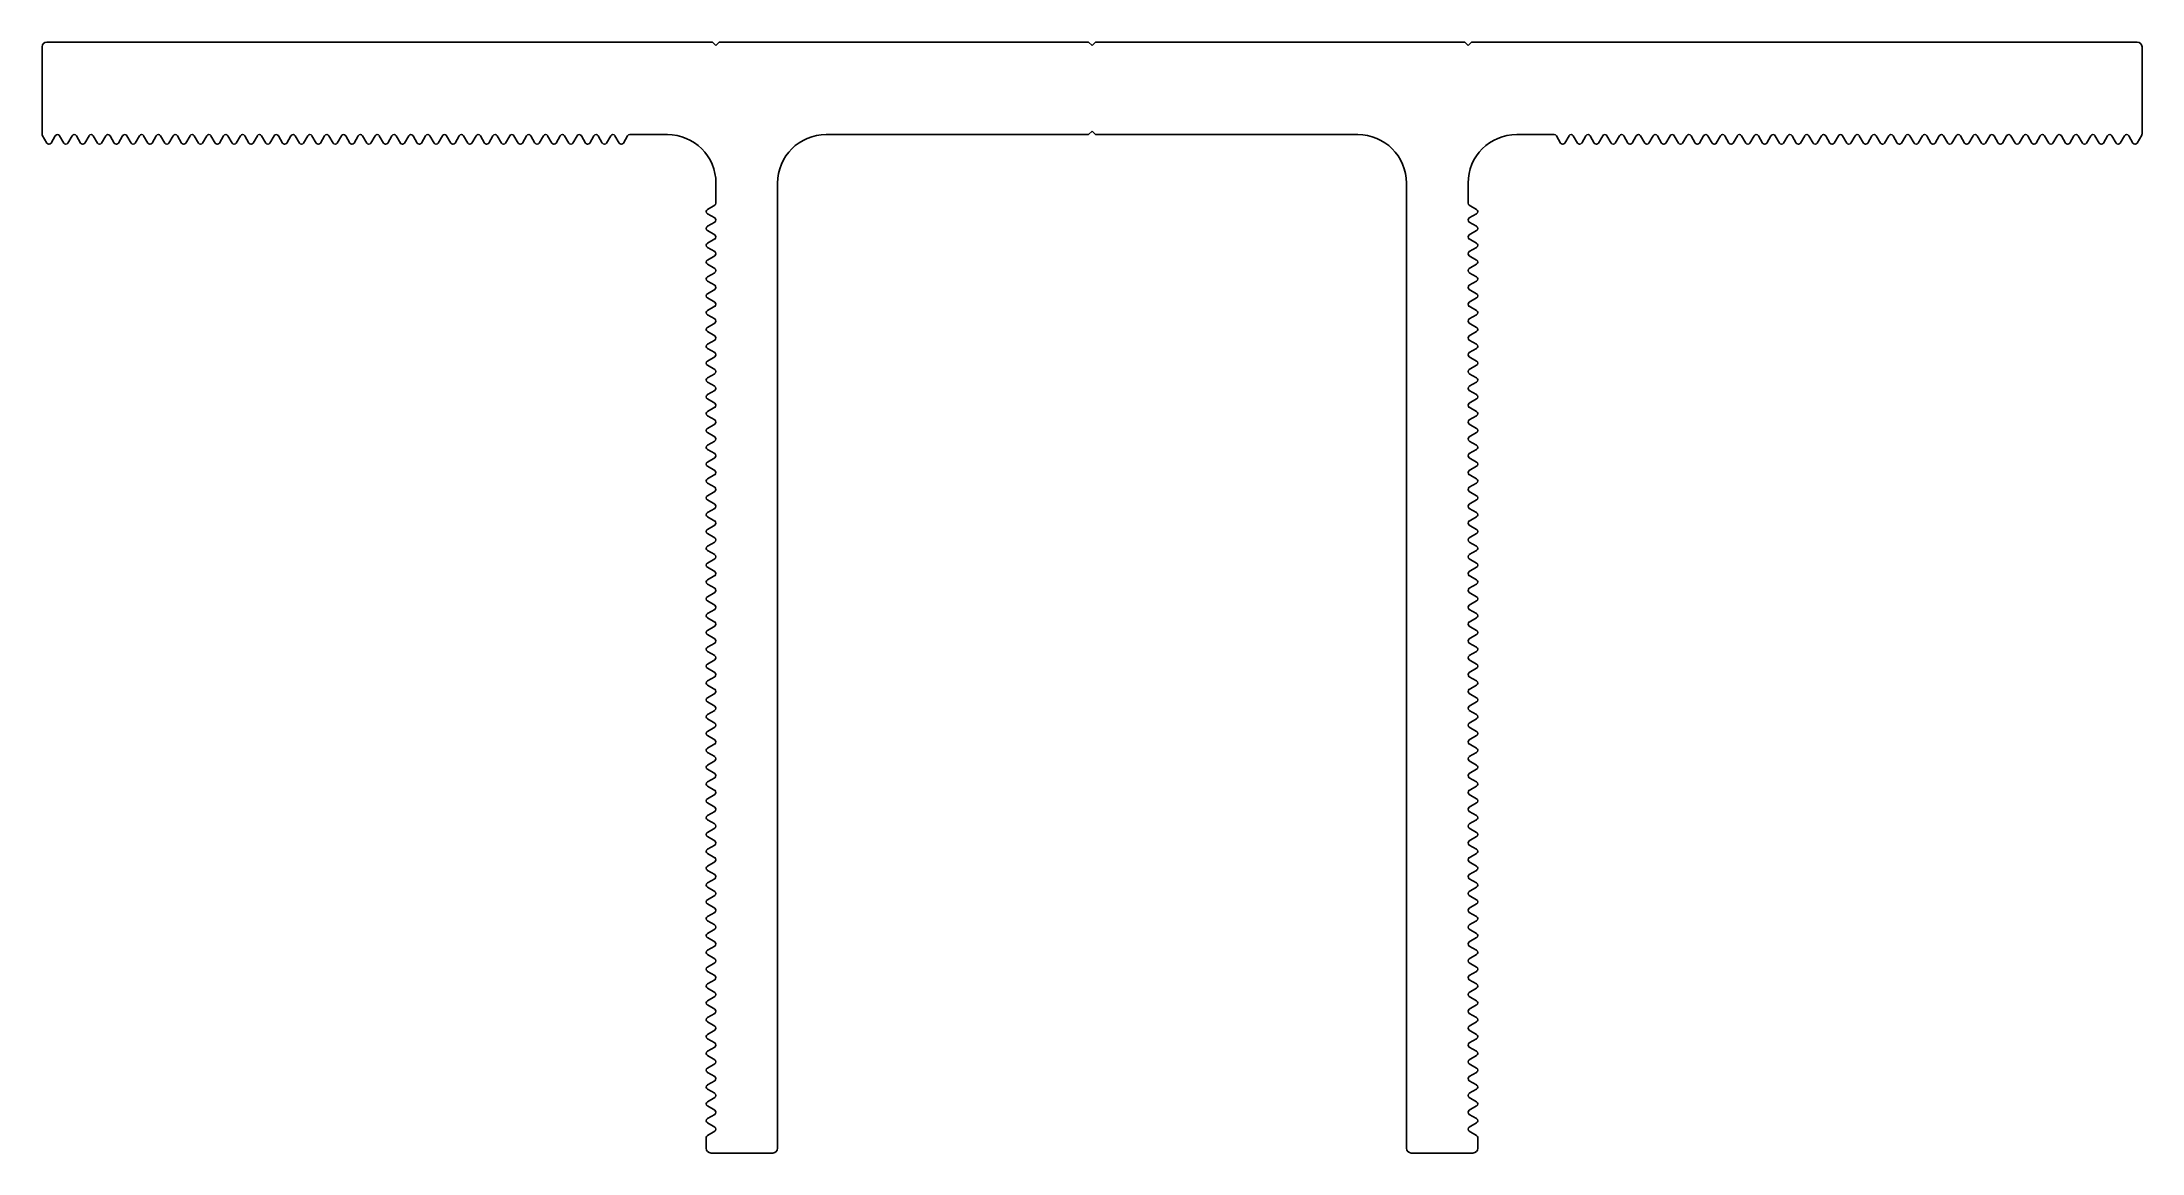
# Model space of a CAD drawing. Extents: x -108 to 108, y 10 to 124.
import ezdxf

# ---------------------------------------------------------------- set-up
doc = ezdxf.new("R2010")
doc.units = 0
doc.layers.add('PROFILE', color=1, linetype='CONTINUOUS')

msp = doc.modelspace()

# ---------------------------------------------------------------- linework, layer by layer
at = {"layer": 'PROFILE', "color": 7}
for p, q in [((-108.41, 114.6), (-108.41, 123.56)), ((-107.91, 124.06), (-39.41, 124.06)), ((-39.41, 124.06), (-39.06, 123.71)), ((-39.06, 123.71), (-38.71, 124.06)), ((-38.71, 124.06), (-0.71, 124.06)), ((-0.71, 124.06), (-0.36, 123.71)), ((-0.36, 123.71), (-0.01, 124.06)), ((-0.01, 124.06), (37.99, 124.06)), ((37.99, 124.06), (38.34, 123.71)), ((38.34, 123.71), (38.69, 124.06)), ((38.69, 124.06), (107.19, 124.06)), ((107.69, 123.56), (107.69, 114.6)), ((-44.06, 114.54), (-47.93, 114.54)), ((-0.71, 114.54), (-27.71, 114.54)), ((-0.36, 114.89), (-0.71, 114.54)), ((-0.01, 114.54), (-0.36, 114.89)), ((26.99, 114.54), (-0.01, 114.54)), ((47.21, 114.54), (43.34, 114.54)), ((-107.91, 113.66), (-108.38, 114.48)), ((-107.04, 114.41), (-107.47, 113.66)), ((-106.17, 113.66), (-106.61, 114.41)), ((-106.61, 114.41), (-106.61, 114.41)), ((-105.31, 114.41), (-105.74, 113.66)), ((-104.44, 113.66), (-104.87, 114.41)), ((-103.57, 114.41), (-104.01, 113.66)), ((-102.71, 113.66), (-103.14, 114.41)), ((-103.14, 114.41), (-103.14, 114.41)), ((-101.84, 114.41), (-102.28, 113.66)), ((-100.98, 113.66), (-101.41, 114.41)), ((-101.41, 114.41), (-101.41, 114.41)), ((-100.11, 114.41), (-100.54, 113.66)), ((-99.24, 113.66), (-99.68, 114.41)), ((-98.38, 114.41), (-98.81, 113.66)), ((-97.51, 113.66), (-97.95, 114.41)), ((-97.95, 114.41), (-97.95, 114.41)), ((-96.65, 114.41), (-97.08, 113.66)), ((-95.78, 113.66), (-96.21, 114.41)), ((-96.21, 114.41), (-96.21, 114.41)), ((-94.91, 114.41), (-95.35, 113.66)), ((-94.05, 113.66), (-94.48, 114.41)), ((-93.18, 114.41), (-93.62, 113.66)), ((-92.32, 113.66), (-92.75, 114.41)), ((-92.75, 114.41), (-92.75, 114.41)), ((-91.45, 114.41), (-91.88, 113.66)), ((-90.58, 113.66), (-91.02, 114.41)), ((-91.02, 114.41), (-91.02, 114.41)), ((-89.72, 114.41), (-90.15, 113.66)), ((-88.85, 113.66), (-89.29, 114.41)), ((-87.99, 114.41), (-88.42, 113.66)), ((-87.12, 113.66), (-87.55, 114.41)), ((-87.55, 114.41), (-87.55, 114.41)), ((-86.25, 114.41), (-86.69, 113.66)), ((-85.39, 113.66), (-85.82, 114.41)), ((-85.82, 114.41), (-85.82, 114.41)), ((-84.52, 114.41), (-84.96, 113.66)), ((-83.66, 113.66), (-84.09, 114.41)), ((-82.79, 114.41), (-83.22, 113.66)), ((-81.92, 113.66), (-82.36, 114.41)), ((-82.36, 114.41), (-82.36, 114.41)), ((-81.06, 114.41), (-81.49, 113.66)), ((-80.19, 113.66), (-80.63, 114.41)), ((-80.63, 114.41), (-80.63, 114.41)), ((-79.33, 114.41), (-79.76, 113.66)), ((-78.46, 113.66), (-78.89, 114.41)), ((-77.59, 114.41), (-78.03, 113.66)), ((-76.73, 113.66), (-77.16, 114.41)), ((-77.16, 114.41), (-77.16, 114.41)), ((-75.86, 114.41), (-76.3, 113.66)), ((-75, 113.66), (-75.43, 114.41)), ((-75.43, 114.41), (-75.43, 114.41)), ((-74.13, 114.41), (-74.56, 113.66)), ((-73.26, 113.66), (-73.7, 114.41)), ((-72.4, 114.41), (-72.83, 113.66)), ((-71.53, 113.66), (-71.97, 114.41)), ((-71.97, 114.41), (-71.97, 114.41)), ((-70.67, 114.41), (-71.1, 113.66)), ((-69.8, 113.66), (-70.23, 114.41)), ((-70.23, 114.41), (-70.23, 114.41)), ((-68.93, 114.41), (-69.37, 113.66)), ((-68.07, 113.66), (-68.5, 114.41)), ((-67.2, 114.41), (-67.63, 113.66)), ((-66.34, 113.66), (-66.77, 114.41)), ((-66.77, 114.41), (-66.77, 114.41)), ((-65.47, 114.41), (-65.9, 113.66)), ((-64.6, 113.66), (-65.04, 114.41)), ((-65.04, 114.41), (-65.04, 114.41)), ((-63.74, 114.41), (-64.17, 113.66)), ((-62.87, 113.66), (-63.3, 114.41)), ((-62.01, 114.41), (-62.44, 113.66)), ((-61.14, 113.66), (-61.57, 114.41)), ((-61.57, 114.41), (-61.57, 114.41)), ((-60.27, 114.41), (-60.71, 113.66)), ((-59.41, 113.66), (-59.84, 114.41)), ((-59.84, 114.41), (-59.84, 114.41)), ((-58.54, 114.41), (-58.97, 113.66)), ((-57.68, 113.66), (-58.11, 114.41)), ((-56.81, 114.41), (-57.24, 113.66)), ((-55.94, 113.66), (-56.38, 114.41)), ((-56.38, 114.41), (-56.38, 114.41)), ((-55.08, 114.41), (-55.51, 113.66)), ((-54.21, 113.66), (-54.64, 114.41)), ((-54.64, 114.41), (-54.64, 114.41)), ((-53.35, 114.41), (-53.78, 113.66)), ((-52.48, 113.66), (-52.91, 114.41)), ((-51.61, 114.41), (-52.05, 113.66)), ((-50.75, 113.66), (-51.18, 114.41)), ((-51.18, 114.41), (-51.18, 114.41)), ((-49.88, 114.41), (-50.31, 113.66)), ((-49.02, 113.66), (-49.45, 114.41)), ((-49.45, 114.41), (-49.45, 114.41)), ((-48.15, 114.41), (-48.58, 113.66)), ((47.86, 113.66), (47.43, 114.41)), ((48.73, 114.41), (48.29, 113.66)), ((49.59, 113.66), (49.16, 114.41)), ((49.16, 114.41), (49.16, 114.41)), ((50.46, 114.41), (50.03, 113.66)), ((51.32, 113.66), (50.89, 114.41)), ((50.89, 114.41), (50.89, 114.41)), ((52.19, 114.41), (51.76, 113.66)), ((53.06, 113.66), (52.62, 114.41)), ((53.92, 114.41), (53.49, 113.66)), ((53.92, 114.41), (53.92, 114.41)), ((54.79, 113.66), (54.36, 114.41)), ((55.65, 114.41), (55.22, 113.66)), ((55.65, 114.41), (55.65, 114.41)), ((56.52, 113.66), (56.09, 114.41)), ((57.39, 114.41), (56.95, 113.66)), ((58.25, 113.66), (57.82, 114.41)), ((59.12, 114.41), (58.69, 113.66)), ((59.12, 114.41), (59.12, 114.41)), ((59.98, 113.66), (59.55, 114.41)), ((60.85, 114.41), (60.42, 113.66)), ((60.85, 114.41), (60.85, 114.41)), ((61.72, 113.66), (61.28, 114.41)), ((62.58, 114.41), (62.15, 113.66)), ((63.45, 113.66), (63.02, 114.41)), ((64.32, 114.41), (63.88, 113.66)), ((64.32, 114.41), (64.32, 114.41)), ((65.18, 113.66), (64.75, 114.41)), ((66.05, 114.41), (65.61, 113.66)), ((66.05, 114.41), (66.05, 114.41)), ((66.91, 113.66), (66.48, 114.41)), ((67.78, 114.41), (67.35, 113.66)), ((68.65, 113.66), (68.21, 114.41)), ((69.51, 114.41), (69.08, 113.66)), ((69.51, 114.41), (69.51, 114.41)), ((70.38, 113.66), (69.94, 114.41)), ((71.24, 114.41), (70.81, 113.66)), ((71.24, 114.41), (71.24, 114.41)), ((72.11, 113.66), (71.68, 114.41)), ((72.98, 114.41), (72.54, 113.66)), ((73.84, 113.66), (73.41, 114.41)), ((74.71, 114.41), (74.27, 113.66)), ((74.71, 114.41), (74.71, 114.41)), ((75.57, 113.66), (75.14, 114.41)), ((76.44, 114.41), (76.01, 113.66)), ((76.44, 114.41), (76.44, 114.41)), ((77.31, 113.66), (76.87, 114.41)), ((78.17, 114.41), (77.74, 113.66)), ((79.04, 113.66), (78.6, 114.41)), ((79.9, 114.41), (79.47, 113.66)), ((79.9, 114.41), (79.9, 114.41)), ((80.77, 113.66), (80.34, 114.41)), ((81.64, 114.41), (81.2, 113.66)), ((81.64, 114.41), (81.64, 114.41)), ((82.5, 113.66), (82.07, 114.41)), ((83.37, 114.41), (82.93, 113.66)), ((84.23, 113.66), (83.8, 114.41)), ((85.1, 114.41), (84.67, 113.66)), ((85.1, 114.41), (85.1, 114.41)), ((85.97, 113.66), (85.53, 114.41)), ((86.83, 114.41), (86.4, 113.66)), ((86.83, 114.41), (86.83, 114.41)), ((87.7, 113.66), (87.26, 114.41)), ((88.56, 114.41), (88.13, 113.66)), ((89.43, 113.66), (89, 114.41)), ((90.3, 114.41), (89.86, 113.66)), ((90.3, 114.41), (90.3, 114.41)), ((91.16, 113.66), (90.73, 114.41)), ((92.03, 114.41), (91.59, 113.66)), ((92.03, 114.41), (92.03, 114.41)), ((92.89, 113.66), (92.46, 114.41)), ((93.76, 114.41), (93.33, 113.66)), ((94.63, 113.66), (94.19, 114.41)), ((95.49, 114.41), (95.06, 113.66)), ((95.49, 114.41), (95.49, 114.41)), ((96.36, 113.66), (95.93, 114.41)), ((97.22, 114.41), (96.79, 113.66)), ((97.22, 114.41), (97.22, 114.41)), ((98.09, 113.66), (97.66, 114.41)), ((98.96, 114.41), (98.52, 113.66)), ((99.82, 113.66), (99.39, 114.41)), ((100.69, 114.41), (100.26, 113.66)), ((100.69, 114.41), (100.69, 114.41)), ((101.55, 113.66), (101.12, 114.41)), ((102.42, 114.41), (101.99, 113.66)), ((102.42, 114.41), (102.42, 114.41)), ((103.29, 113.66), (102.85, 114.41)), ((104.15, 114.41), (103.72, 113.66)), ((105.02, 113.66), (104.59, 114.41)), ((105.88, 114.41), (105.45, 113.66)), ((105.88, 114.41), (105.88, 114.41)), ((106.75, 113.66), (106.32, 114.41)), ((107.66, 114.48), (107.18, 113.66)), ((-39.06, 107.48), (-39.06, 109.54)), ((-32.71, 109.54), (-32.71, 10.26)), ((31.99, 10.26), (31.99, 109.54)), ((38.34, 109.54), (38.34, 107.48)), ((-39.94, 106.83), (-39.19, 107.26)), ((-39.19, 105.96), (-39.94, 106.39)), ((38.46, 107.26), (39.21, 106.83)), ((39.21, 106.39), (38.46, 105.96)), ((-39.94, 105.1), (-39.19, 105.53)), ((-39.19, 104.23), (-39.94, 104.66)), ((-39.94, 103.36), (-39.19, 103.8)), ((-39.19, 105.53), (-39.19, 105.53)), ((38.46, 105.53), (38.46, 105.53)), ((38.46, 105.53), (39.21, 105.1)), ((39.21, 104.66), (38.46, 104.23)), ((38.46, 103.8), (39.21, 103.36)), ((-39.19, 102.5), (-39.94, 102.93)), ((-39.94, 101.63), (-39.19, 102.06)), ((-39.19, 102.06), (-39.19, 102.06)), ((39.21, 102.93), (38.46, 102.5)), ((38.46, 102.06), (38.46, 102.06)), ((38.46, 102.06), (39.21, 101.63)), ((-39.19, 100.77), (-39.94, 101.2)), ((-39.94, 99.9), (-39.19, 100.33)), ((-39.19, 99.03), (-39.94, 99.47)), ((-39.19, 100.33), (-39.19, 100.33)), ((39.21, 101.2), (38.46, 100.77)), ((38.46, 100.33), (38.46, 100.33)), ((38.46, 100.33), (39.21, 99.9)), ((39.21, 99.47), (38.46, 99.03)), ((-39.94, 98.17), (-39.19, 98.6)), ((-39.19, 97.3), (-39.94, 97.73)), ((-39.19, 98.6), (-39.19, 98.6)), ((38.46, 98.6), (38.46, 98.6)), ((38.46, 98.6), (39.21, 98.17)), ((39.21, 97.73), (38.46, 97.3)), ((-39.94, 96.44), (-39.19, 96.87)), ((-39.19, 95.57), (-39.94, 96)), ((-39.94, 94.7), (-39.19, 95.14)), ((-39.19, 95.14), (-39.19, 95.14)), ((38.46, 96.87), (39.21, 96.44)), ((39.21, 96), (38.46, 95.57)), ((38.46, 95.14), (38.46, 95.14)), ((38.46, 95.14), (39.21, 94.7)), ((-39.19, 93.84), (-39.94, 94.27)), ((-39.94, 92.97), (-39.19, 93.4)), ((-39.19, 93.4), (-39.19, 93.4)), ((39.21, 94.27), (38.46, 93.84)), ((38.46, 93.4), (38.46, 93.4)), ((38.46, 93.4), (39.21, 92.97)), ((-39.19, 92.11), (-39.94, 92.54)), ((-39.94, 91.24), (-39.19, 91.67)), ((-39.19, 90.37), (-39.94, 90.81)), ((39.21, 92.54), (38.46, 92.11)), ((38.46, 91.67), (39.21, 91.24)), ((39.21, 90.81), (38.46, 90.37)), ((-39.94, 89.51), (-39.19, 89.94)), ((-39.19, 88.64), (-39.94, 89.07)), ((-39.19, 89.94), (-39.19, 89.94)), ((38.46, 89.94), (38.46, 89.94)), ((38.46, 89.94), (39.21, 89.51)), ((39.21, 89.07), (38.46, 88.64)), ((-39.94, 87.78), (-39.19, 88.21)), ((-39.19, 86.91), (-39.94, 87.34)), ((-39.94, 86.04), (-39.19, 86.48)), ((-39.19, 88.21), (-39.19, 88.21)), ((38.46, 88.21), (38.46, 88.21)), ((38.46, 88.21), (39.21, 87.78)), ((39.21, 87.34), (38.46, 86.91)), ((38.46, 86.48), (39.21, 86.04)), ((-39.19, 85.18), (-39.94, 85.61)), ((-39.94, 84.31), (-39.19, 84.74)), ((-39.19, 84.74), (-39.19, 84.74)), ((39.21, 85.61), (38.46, 85.18)), ((38.46, 84.74), (38.46, 84.74)), ((38.46, 84.74), (39.21, 84.31)), ((-39.19, 83.44), (-39.94, 83.88)), ((-39.94, 82.58), (-39.19, 83.01)), ((-39.19, 81.71), (-39.94, 82.15)), ((-39.19, 83.01), (-39.19, 83.01)), ((39.21, 83.88), (38.46, 83.44)), ((38.46, 83.01), (38.46, 83.01)), ((38.46, 83.01), (39.21, 82.58)), ((39.21, 82.15), (38.46, 81.71)), ((-39.94, 80.85), (-39.19, 81.28)), ((-39.19, 79.98), (-39.94, 80.41)), ((38.46, 81.28), (39.21, 80.85)), ((39.21, 80.41), (38.46, 79.98)), ((-39.94, 79.11), (-39.19, 79.55)), ((-39.19, 78.25), (-39.94, 78.68)), ((-39.94, 77.38), (-39.19, 77.82)), ((-39.19, 79.55), (-39.19, 79.55)), ((-39.19, 77.82), (-39.19, 77.82)), ((38.46, 79.55), (38.46, 79.55)), ((38.46, 79.55), (39.21, 79.11)), ((39.21, 78.68), (38.46, 78.25)), ((38.46, 77.82), (38.46, 77.82)), ((38.46, 77.82), (39.21, 77.38)), ((-39.19, 76.52), (-39.94, 76.95)), ((-39.94, 75.65), (-39.19, 76.08)), ((39.21, 76.95), (38.46, 76.52)), ((38.46, 76.08), (39.21, 75.65)), ((-39.19, 74.78), (-39.94, 75.22)), ((-39.94, 73.92), (-39.19, 74.35)), ((-39.19, 73.05), (-39.94, 73.49)), ((-39.19, 74.35), (-39.19, 74.35)), ((39.21, 75.22), (38.46, 74.78)), ((38.46, 74.35), (38.46, 74.35)), ((38.46, 74.35), (39.21, 73.92)), ((39.21, 73.49), (38.46, 73.05)), ((-39.94, 72.19), (-39.19, 72.62)), ((-39.19, 71.32), (-39.94, 71.75)), ((-39.19, 72.62), (-39.19, 72.62)), ((38.46, 72.62), (38.46, 72.62)), ((38.46, 72.62), (39.21, 72.19)), ((39.21, 71.75), (38.46, 71.32)), ((-39.94, 70.45), (-39.19, 70.89)), ((-39.19, 69.59), (-39.94, 70.02)), ((-39.94, 68.72), (-39.19, 69.16)), ((-39.19, 69.16), (-39.19, 69.16)), ((38.46, 70.89), (39.21, 70.45)), ((39.21, 70.02), (38.46, 69.59)), ((38.46, 69.16), (38.46, 69.16)), ((38.46, 69.16), (39.21, 68.72)), ((-39.19, 67.86), (-39.94, 68.29)), ((-39.94, 66.99), (-39.19, 67.42)), ((-39.19, 67.42), (-39.19, 67.42)), ((39.21, 68.29), (38.46, 67.86)), ((38.46, 67.42), (38.46, 67.42)), ((38.46, 67.42), (39.21, 66.99)), ((-39.19, 66.12), (-39.94, 66.56)), ((-39.94, 65.26), (-39.19, 65.69)), ((39.21, 66.56), (38.46, 66.12)), ((38.46, 65.69), (39.21, 65.26)), ((-39.19, 64.39), (-39.94, 64.83)), ((-39.94, 63.53), (-39.19, 63.96)), ((-39.19, 62.66), (-39.94, 63.09)), ((-39.19, 63.96), (-39.19, 63.96)), ((39.21, 64.83), (38.46, 64.39)), ((38.46, 63.96), (38.46, 63.96)), ((38.46, 63.96), (39.21, 63.53)), ((39.21, 63.09), (38.46, 62.66)), ((-39.94, 61.79), (-39.19, 62.23)), ((-39.19, 60.93), (-39.94, 61.36)), ((-39.19, 62.23), (-39.19, 62.23)), ((38.46, 62.23), (38.46, 62.23)), ((38.46, 62.23), (39.21, 61.79)), ((39.21, 61.36), (38.46, 60.93)), ((-39.94, 60.06), (-39.19, 60.5)), ((-39.19, 59.2), (-39.94, 59.63)), ((-39.94, 58.33), (-39.19, 58.76)), ((-39.19, 58.76), (-39.19, 58.76)), ((38.46, 60.5), (39.21, 60.06)), ((39.21, 59.63), (38.46, 59.2)), ((38.46, 58.76), (38.46, 58.76)), ((38.46, 58.76), (39.21, 58.33)), ((-39.19, 57.46), (-39.94, 57.9)), ((-39.94, 56.6), (-39.19, 57.03)), ((-39.19, 57.03), (-39.19, 57.03)), ((39.21, 57.9), (38.46, 57.46)), ((38.46, 57.03), (38.46, 57.03)), ((38.46, 57.03), (39.21, 56.6)), ((-39.19, 55.73), (-39.94, 56.17)), ((-39.94, 54.87), (-39.19, 55.3)), ((-39.19, 54), (-39.94, 54.43)), ((39.21, 56.17), (38.46, 55.73)), ((38.46, 55.3), (39.21, 54.87)), ((39.21, 54.43), (38.46, 54)), ((-39.94, 53.13), (-39.19, 53.57)), ((-39.19, 52.27), (-39.94, 52.7)), ((-39.19, 53.57), (-39.19, 53.57)), ((38.46, 53.57), (38.46, 53.57)), ((38.46, 53.57), (39.21, 53.13)), ((39.21, 52.7), (38.46, 52.27)), ((-39.94, 51.4), (-39.19, 51.84)), ((-39.19, 50.54), (-39.94, 50.97)), ((-39.94, 49.67), (-39.19, 50.1)), ((-39.19, 51.84), (-39.19, 51.84)), ((38.46, 51.84), (38.46, 51.84)), ((38.46, 51.84), (39.21, 51.4)), ((39.21, 50.97), (38.46, 50.54)), ((38.46, 50.1), (39.21, 49.67)), ((-39.19, 48.8), (-39.94, 49.24)), ((-39.94, 47.94), (-39.19, 48.37)), ((-39.19, 48.37), (-39.19, 48.37)), ((39.21, 49.24), (38.46, 48.8)), ((38.46, 48.37), (38.46, 48.37)), ((38.46, 48.37), (39.21, 47.94)), ((-39.19, 47.07), (-39.94, 47.5)), ((-39.94, 46.21), (-39.19, 46.64)), ((-39.19, 45.34), (-39.94, 45.77)), ((-39.19, 46.64), (-39.19, 46.64)), ((39.21, 47.5), (38.46, 47.07)), ((38.46, 46.64), (38.46, 46.64)), ((38.46, 46.64), (39.21, 46.21)), ((39.21, 45.77), (38.46, 45.34)), ((-39.94, 44.47), (-39.19, 44.91)), ((-39.19, 43.61), (-39.94, 44.04)), ((38.46, 44.91), (39.21, 44.47)), ((39.21, 44.04), (38.46, 43.61)), ((-39.94, 42.74), (-39.19, 43.17)), ((-39.19, 41.88), (-39.94, 42.31)), ((-39.94, 41.01), (-39.19, 41.44)), ((-39.19, 43.17), (-39.19, 43.17)), ((-39.19, 41.44), (-39.19, 41.44)), ((38.46, 43.17), (38.46, 43.17)), ((38.46, 43.17), (39.21, 42.74)), ((39.21, 42.31), (38.46, 41.88)), ((38.46, 41.44), (38.46, 41.44)), ((38.46, 41.44), (39.21, 41.01)), ((-39.19, 40.14), (-39.94, 40.58)), ((-39.94, 39.28), (-39.19, 39.71)), ((39.21, 40.58), (38.46, 40.14)), ((38.46, 39.71), (39.21, 39.28)), ((-39.19, 38.41), (-39.94, 38.84)), ((-39.94, 37.55), (-39.19, 37.98)), ((-39.19, 36.68), (-39.94, 37.11)), ((-39.19, 37.98), (-39.19, 37.98)), ((39.21, 38.84), (38.46, 38.41)), ((38.46, 37.98), (38.46, 37.98)), ((38.46, 37.98), (39.21, 37.55)), ((39.21, 37.11), (38.46, 36.68)), ((-39.94, 35.81), (-39.19, 36.25)), ((-39.19, 34.95), (-39.94, 35.38)), ((-39.19, 36.25), (-39.19, 36.25)), ((38.46, 36.25), (38.46, 36.25)), ((38.46, 36.25), (39.21, 35.81)), ((39.21, 35.38), (38.46, 34.95)), ((-39.94, 34.08), (-39.19, 34.51)), ((-39.19, 33.22), (-39.94, 33.65)), ((-39.94, 32.35), (-39.19, 32.78)), ((-39.19, 32.78), (-39.19, 32.78)), ((38.46, 34.51), (39.21, 34.08)), ((39.21, 33.65), (38.46, 33.22)), ((38.46, 32.78), (38.46, 32.78)), ((38.46, 32.78), (39.21, 32.35)), ((-39.19, 31.48), (-39.94, 31.92)), ((-39.94, 30.62), (-39.19, 31.05)), ((-39.19, 31.05), (-39.19, 31.05)), ((39.21, 31.92), (38.46, 31.48)), ((38.46, 31.05), (38.46, 31.05)), ((38.46, 31.05), (39.21, 30.62)), ((-39.19, 29.75), (-39.94, 30.18)), ((-39.94, 28.89), (-39.19, 29.32)), ((-39.19, 28.02), (-39.94, 28.45)), ((39.21, 30.18), (38.46, 29.75)), ((38.46, 29.32), (39.21, 28.89)), ((39.21, 28.45), (38.46, 28.02)), ((-39.94, 27.15), (-39.19, 27.59)), ((-39.19, 26.29), (-39.94, 26.72)), ((-39.19, 27.59), (-39.19, 27.59)), ((38.46, 27.59), (38.46, 27.59)), ((38.46, 27.59), (39.21, 27.15)), ((39.21, 26.72), (38.46, 26.29)), ((-39.94, 25.42), (-39.19, 25.85)), ((-39.19, 24.56), (-39.94, 24.99)), ((-39.94, 23.69), (-39.19, 24.12)), ((-39.19, 25.85), (-39.19, 25.85)), ((38.46, 25.85), (38.46, 25.85)), ((38.46, 25.85), (39.21, 25.42)), ((39.21, 24.99), (38.46, 24.56)), ((38.46, 24.12), (39.21, 23.69)), ((-39.19, 22.82), (-39.94, 23.26)), ((-39.94, 21.96), (-39.19, 22.39)), ((-39.19, 22.39), (-39.19, 22.39)), ((39.21, 23.26), (38.46, 22.82)), ((38.46, 22.39), (38.46, 22.39)), ((38.46, 22.39), (39.21, 21.96)), ((-39.19, 21.09), (-39.94, 21.52)), ((-39.94, 20.23), (-39.19, 20.66)), ((-39.19, 19.36), (-39.94, 19.79)), ((-39.19, 20.66), (-39.19, 20.66)), ((39.21, 21.52), (38.46, 21.09)), ((38.46, 20.66), (38.46, 20.66)), ((38.46, 20.66), (39.21, 20.23)), ((39.21, 19.79), (38.46, 19.36)), ((-39.94, 18.49), (-39.19, 18.93)), ((-39.19, 17.63), (-39.94, 18.06)), ((38.46, 18.93), (39.21, 18.49)), ((39.21, 18.06), (38.46, 17.63)), ((-39.94, 16.76), (-39.19, 17.19)), ((-39.19, 15.9), (-39.94, 16.33)), ((-39.94, 15.03), (-39.19, 15.46)), ((-39.19, 17.19), (-39.19, 17.19)), ((38.46, 17.19), (38.46, 17.19)), ((38.46, 17.19), (39.21, 16.76)), ((39.21, 16.33), (38.46, 15.9)), ((38.46, 15.46), (39.21, 15.03)), ((-39.19, 14.16), (-39.94, 14.6)), ((-39.94, 13.3), (-39.19, 13.73)), ((-39.19, 13.73), (-39.19, 13.73)), ((39.21, 14.6), (38.46, 14.16)), ((38.46, 13.73), (38.46, 13.73)), ((38.46, 13.73), (39.21, 13.3)), ((-40.06, 10.26), (-40.06, 11.35)), ((-39.19, 12.43), (-39.94, 12.86)), ((-39.94, 11.56), (-39.19, 12)), ((39.21, 12.86), (38.46, 12.43)), ((38.46, 12), (39.21, 11.56)), ((39.34, 11.35), (39.34, 10.26)), ((-33.21, 9.76), (-39.56, 9.76)), ((-32.71, 10.26), (-32.71, 10.26)), ((38.84, 9.76), (32.49, 9.76))]:
    msp.add_line(p, q, dxfattribs=at)
for centre, radius, start, end in [((-107.91, 123.56), 0.5, 90, 180), ((107.19, 123.56), 0.5, 0, 90), ((-108.16, 114.6), 0.25, 180, 210), ((-106.82, 114.29), 0.25, 30, 150), ((-105.09, 114.29), 0.25, 30, 150), ((-103.36, 114.29), 0.25, 30, 150), ((-101.63, 114.29), 0.25, 30, 150), ((-99.89, 114.29), 0.25, 30, 150), ((-98.16, 114.29), 0.25, 30, 150), ((-96.43, 114.29), 0.25, 30, 150), ((-94.7, 114.29), 0.25, 30, 150), ((-92.97, 114.29), 0.25, 30, 150), ((-91.23, 114.29), 0.25, 30, 150), ((-89.5, 114.29), 0.25, 30, 150), ((-87.77, 114.29), 0.25, 30, 150), ((-86.04, 114.29), 0.25, 30, 150), ((-84.31, 114.29), 0.25, 30, 150), ((-82.57, 114.29), 0.25, 30, 150), ((-80.84, 114.29), 0.25, 30, 150), ((-79.11, 114.29), 0.25, 30, 150), ((-77.38, 114.29), 0.25, 30, 150), ((-75.65, 114.29), 0.25, 30, 150), ((-73.91, 114.29), 0.25, 30, 150), ((-72.18, 114.29), 0.25, 30, 150), ((-70.45, 114.29), 0.25, 30, 150), ((-68.72, 114.29), 0.25, 30, 150), ((-66.99, 114.29), 0.25, 30, 150), ((-65.25, 114.29), 0.25, 30, 150), ((-63.52, 114.29), 0.25, 30, 150), ((-61.79, 114.29), 0.25, 30, 150), ((-60.06, 114.29), 0.25, 30, 150), ((-58.33, 114.29), 0.25, 30, 150), ((-56.59, 114.29), 0.25, 30, 150), ((-54.86, 114.29), 0.25, 30, 150), ((-53.13, 114.29), 0.25, 30, 150), ((-51.4, 114.29), 0.25, 30, 150), ((-49.66, 114.29), 0.25, 30, 150), ((-47.93, 114.29), 0.25, 90, 150), ((-44.06, 109.54), 5, 0, 90), ((-27.71, 109.54), 5, 90, 180), ((26.99, 109.54), 5, 0, 90), ((43.34, 109.54), 5, 90, 180), ((47.21, 114.29), 0.25, 30, 90), ((48.94, 114.29), 0.25, 30, 150), ((50.68, 114.29), 0.25, 30, 150), ((52.41, 114.29), 0.25, 30, 150), ((54.14, 114.29), 0.25, 30, 150), ((55.87, 114.29), 0.25, 30, 150), ((57.6, 114.29), 0.25, 30, 150), ((59.34, 114.29), 0.25, 30, 150), ((61.07, 114.29), 0.25, 30, 150), ((62.8, 114.29), 0.25, 30, 150), ((64.53, 114.29), 0.25, 30, 150), ((66.26, 114.29), 0.25, 30, 150), ((68, 114.29), 0.25, 30, 150), ((69.73, 114.29), 0.25, 30, 150), ((71.46, 114.29), 0.25, 30, 150), ((73.19, 114.29), 0.25, 30, 150), ((74.92, 114.29), 0.25, 30, 150), ((76.66, 114.29), 0.25, 30, 150), ((78.39, 114.29), 0.25, 30, 150), ((80.12, 114.29), 0.25, 30, 150), ((81.85, 114.29), 0.25, 30, 150), ((83.58, 114.29), 0.25, 30, 150), ((85.32, 114.29), 0.25, 30, 150), ((87.05, 114.29), 0.25, 30, 150), ((88.78, 114.29), 0.25, 30, 150), ((90.51, 114.29), 0.25, 30, 150), ((92.24, 114.29), 0.25, 30, 150), ((93.98, 114.29), 0.25, 30, 150), ((95.71, 114.29), 0.25, 30, 150), ((97.44, 114.29), 0.25, 30, 150), ((99.17, 114.29), 0.25, 30, 150), ((100.9, 114.29), 0.25, 30, 150), ((102.64, 114.29), 0.25, 30, 150), ((104.37, 114.29), 0.25, 30, 150), ((106.1, 114.29), 0.25, 30, 150), ((107.44, 114.6), 0.25, 330, 360), ((-107.69, 113.79), 0.25, 210, 330), ((-105.96, 113.79), 0.25, 210, 330), ((-104.22, 113.79), 0.25, 210, 330), ((-102.49, 113.79), 0.25, 210, 330), ((-100.76, 113.79), 0.25, 210, 330), ((-99.03, 113.79), 0.25, 210, 330), ((-97.3, 113.79), 0.25, 210, 330), ((-95.56, 113.79), 0.25, 210, 330), ((-93.83, 113.79), 0.25, 210, 330), ((-92.1, 113.79), 0.25, 210, 330), ((-90.37, 113.79), 0.25, 210, 330), ((-88.64, 113.79), 0.25, 210, 330), ((-86.9, 113.79), 0.25, 210, 330), ((-85.17, 113.79), 0.25, 210, 330), ((-83.44, 113.79), 0.25, 210, 330), ((-81.71, 113.79), 0.25, 210, 330), ((-79.98, 113.79), 0.25, 210, 330), ((-78.24, 113.79), 0.25, 210, 330), ((-76.51, 113.79), 0.25, 210, 330), ((-74.78, 113.79), 0.25, 210, 330), ((-73.05, 113.79), 0.25, 210, 330), ((-71.32, 113.79), 0.25, 210, 330), ((-69.58, 113.79), 0.25, 210, 330), ((-67.85, 113.79), 0.25, 210, 330), ((-66.12, 113.79), 0.25, 210, 330), ((-64.39, 113.79), 0.25, 210, 330), ((-62.66, 113.79), 0.25, 210, 330), ((-60.92, 113.79), 0.25, 210, 330), ((-59.19, 113.79), 0.25, 210, 330), ((-57.46, 113.79), 0.25, 210, 330), ((-55.73, 113.79), 0.25, 210, 330), ((-53.99, 113.79), 0.25, 210, 330), ((-52.26, 113.79), 0.25, 210, 330), ((-50.53, 113.79), 0.25, 210, 330), ((-48.8, 113.79), 0.25, 210, 330), ((48.08, 113.79), 0.25, 210, 330), ((49.81, 113.79), 0.25, 210, 330), ((51.54, 113.79), 0.25, 210, 330), ((53.27, 113.79), 0.25, 210, 330), ((55.01, 113.79), 0.25, 210, 330), ((56.74, 113.79), 0.25, 210, 330), ((58.47, 113.79), 0.25, 210, 330), ((60.2, 113.79), 0.25, 210, 330), ((61.93, 113.79), 0.25, 210, 330), ((63.67, 113.79), 0.25, 210, 330), ((65.4, 113.79), 0.25, 210, 330), ((67.13, 113.79), 0.25, 210, 330), ((68.86, 113.79), 0.25, 210, 330), ((70.59, 113.79), 0.25, 210, 330), ((72.33, 113.79), 0.25, 210, 330), ((74.06, 113.79), 0.25, 210, 330), ((75.79, 113.79), 0.25, 210, 330), ((77.52, 113.79), 0.25, 210, 330), ((79.25, 113.79), 0.25, 210, 330), ((80.99, 113.79), 0.25, 210, 330), ((82.72, 113.79), 0.25, 210, 330), ((84.45, 113.79), 0.25, 210, 330), ((86.18, 113.79), 0.25, 210, 330), ((87.91, 113.79), 0.25, 210, 330), ((89.65, 113.79), 0.25, 210, 330), ((91.38, 113.79), 0.25, 210, 330), ((93.11, 113.79), 0.25, 210, 330), ((94.84, 113.79), 0.25, 210, 330), ((96.57, 113.79), 0.25, 210, 330), ((98.31, 113.79), 0.25, 210, 330), ((100.04, 113.79), 0.25, 210, 330), ((101.77, 113.79), 0.25, 210, 330), ((103.5, 113.79), 0.25, 210, 330), ((105.23, 113.79), 0.25, 210, 330), ((106.97, 113.79), 0.25, 210, 330), ((-39.81, 106.61), 0.25, 120, 240), ((-39.31, 107.48), 0.25, 300, 360), ((-39.31, 105.75), 0.25, 300, 60), ((38.59, 107.48), 0.25, 180, 240), ((38.59, 105.75), 0.25, 120, 240), ((39.09, 106.61), 0.25, 300, 60), ((-39.81, 104.88), 0.25, 120, 240), ((-39.31, 104.01), 0.25, 300, 60), ((38.59, 104.01), 0.25, 120, 240), ((39.09, 104.88), 0.25, 300, 60), ((-39.81, 103.15), 0.25, 120, 240), ((-39.81, 101.42), 0.25, 120, 240), ((-39.31, 102.28), 0.25, 300, 60), ((38.59, 102.28), 0.25, 120, 240), ((39.09, 103.15), 0.25, 300, 60), ((39.09, 101.42), 0.25, 300, 60), ((-39.81, 99.68), 0.25, 120, 240), ((-39.31, 100.55), 0.25, 300, 60), ((38.59, 100.55), 0.25, 120, 240), ((39.09, 99.68), 0.25, 300, 60), ((-39.81, 97.95), 0.25, 120, 240), ((-39.31, 98.82), 0.25, 300, 60), ((-39.31, 97.08), 0.25, 300, 60), ((38.59, 98.82), 0.25, 120, 240), ((38.59, 97.08), 0.25, 120, 240), ((39.09, 97.95), 0.25, 300, 60), ((-39.81, 96.22), 0.25, 120, 240), ((-39.31, 95.35), 0.25, 300, 60), ((38.59, 95.35), 0.25, 120, 240), ((39.09, 96.22), 0.25, 300, 60), ((-39.81, 94.49), 0.25, 120, 240), ((-39.81, 92.75), 0.25, 120, 240), ((-39.31, 93.62), 0.25, 300, 60), ((38.59, 93.62), 0.25, 120, 240), ((39.09, 94.49), 0.25, 300, 60), ((39.09, 92.75), 0.25, 300, 60), ((-39.81, 91.02), 0.25, 120, 240), ((-39.31, 91.89), 0.25, 300, 60), ((38.59, 91.89), 0.25, 120, 240), ((39.09, 91.02), 0.25, 300, 60), ((-39.81, 89.29), 0.25, 120, 240), ((-39.31, 90.16), 0.25, 300, 60), ((-39.31, 88.42), 0.25, 300, 60), ((38.59, 90.16), 0.25, 120, 240), ((38.59, 88.42), 0.25, 120, 240), ((39.09, 89.29), 0.25, 300, 60), ((-39.81, 87.56), 0.25, 120, 240), ((-39.31, 86.69), 0.25, 300, 60), ((38.59, 86.69), 0.25, 120, 240), ((39.09, 87.56), 0.25, 300, 60), ((-39.81, 85.83), 0.25, 120, 240), ((-39.81, 84.09), 0.25, 120, 240), ((-39.31, 84.96), 0.25, 300, 60), ((38.59, 84.96), 0.25, 120, 240), ((39.09, 85.83), 0.25, 300, 60), ((39.09, 84.09), 0.25, 300, 60), ((-39.81, 82.36), 0.25, 120, 240), ((-39.31, 83.23), 0.25, 300, 60), ((38.59, 83.23), 0.25, 120, 240), ((39.09, 82.36), 0.25, 300, 60), ((-39.81, 80.63), 0.25, 120, 240), ((-39.31, 81.5), 0.25, 300, 60), ((-39.31, 79.76), 0.25, 300, 60), ((38.59, 81.5), 0.25, 120, 240), ((38.59, 79.76), 0.25, 120, 240), ((39.09, 80.63), 0.25, 300, 60), ((-39.81, 78.9), 0.25, 120, 240), ((-39.31, 78.03), 0.25, 300, 60), ((38.59, 78.03), 0.25, 120, 240), ((39.09, 78.9), 0.25, 300, 60), ((-39.81, 77.17), 0.25, 120, 240), ((-39.81, 75.43), 0.25, 120, 240), ((-39.31, 76.3), 0.25, 300, 60), ((38.59, 76.3), 0.25, 120, 240), ((39.09, 77.17), 0.25, 300, 60), ((39.09, 75.43), 0.25, 300, 60), ((-39.81, 73.7), 0.25, 120, 240), ((-39.31, 74.57), 0.25, 300, 60), ((38.59, 74.57), 0.25, 120, 240), ((39.09, 73.7), 0.25, 300, 60), ((-39.81, 71.97), 0.25, 120, 240), ((-39.31, 72.84), 0.25, 300, 60), ((-39.31, 71.1), 0.25, 300, 60), ((38.59, 72.84), 0.25, 120, 240), ((38.59, 71.1), 0.25, 120, 240), ((39.09, 71.97), 0.25, 300, 60), ((-39.81, 70.24), 0.25, 120, 240), ((-39.31, 69.37), 0.25, 300, 60), ((38.59, 69.37), 0.25, 120, 240), ((39.09, 70.24), 0.25, 300, 60), ((-39.81, 68.51), 0.25, 120, 240), ((-39.31, 67.64), 0.25, 300, 60), ((38.59, 67.64), 0.25, 120, 240), ((39.09, 68.51), 0.25, 300, 60), ((-39.81, 66.77), 0.25, 120, 240), ((-39.81, 65.04), 0.25, 120, 240), ((-39.31, 65.91), 0.25, 300, 60), ((38.59, 65.91), 0.25, 120, 240), ((39.09, 66.77), 0.25, 300, 60), ((39.09, 65.04), 0.25, 300, 60), ((-39.81, 63.31), 0.25, 120, 240), ((-39.31, 64.18), 0.25, 300, 60), ((38.59, 64.18), 0.25, 120, 240), ((39.09, 63.31), 0.25, 300, 60), ((-39.81, 61.58), 0.25, 120, 240), ((-39.31, 62.44), 0.25, 300, 60), ((-39.31, 60.71), 0.25, 300, 60), ((38.59, 62.44), 0.25, 120, 240), ((38.59, 60.71), 0.25, 120, 240), ((39.09, 61.58), 0.25, 300, 60), ((-39.81, 59.85), 0.25, 120, 240), ((-39.31, 58.98), 0.25, 300, 60), ((38.59, 58.98), 0.25, 120, 240), ((39.09, 59.85), 0.25, 300, 60), ((-39.81, 58.11), 0.25, 120, 240), ((-39.81, 56.38), 0.25, 120, 240), ((-39.31, 57.25), 0.25, 300, 60), ((38.59, 57.25), 0.25, 120, 240), ((39.09, 58.11), 0.25, 300, 60), ((39.09, 56.38), 0.25, 300, 60), ((-39.81, 54.65), 0.25, 120, 240), ((-39.31, 55.52), 0.25, 300, 60), ((38.59, 55.52), 0.25, 120, 240), ((39.09, 54.65), 0.25, 300, 60), ((-39.81, 52.92), 0.25, 120, 240), ((-39.31, 53.78), 0.25, 300, 60), ((-39.31, 52.05), 0.25, 300, 60), ((38.59, 53.78), 0.25, 120, 240), ((38.59, 52.05), 0.25, 120, 240), ((39.09, 52.92), 0.25, 300, 60), ((-39.81, 51.19), 0.25, 120, 240), ((-39.31, 50.32), 0.25, 300, 60), ((38.59, 50.32), 0.25, 120, 240), ((39.09, 51.19), 0.25, 300, 60), ((-39.81, 49.45), 0.25, 120, 240), ((-39.81, 47.72), 0.25, 120, 240), ((-39.31, 48.59), 0.25, 300, 60), ((38.59, 48.59), 0.25, 120, 240), ((39.09, 49.45), 0.25, 300, 60), ((39.09, 47.72), 0.25, 300, 60), ((-39.81, 45.99), 0.25, 120, 240), ((-39.31, 46.86), 0.25, 300, 60), ((38.59, 46.86), 0.25, 120, 240), ((39.09, 45.99), 0.25, 300, 60), ((-39.81, 44.26), 0.25, 120, 240), ((-39.31, 45.12), 0.25, 300, 60), ((-39.31, 43.39), 0.25, 300, 60), ((38.59, 45.12), 0.25, 120, 240), ((38.59, 43.39), 0.25, 120, 240), ((39.09, 44.26), 0.25, 300, 60), ((-39.81, 42.53), 0.25, 120, 240), ((-39.31, 41.66), 0.25, 300, 60), ((38.59, 41.66), 0.25, 120, 240), ((39.09, 42.53), 0.25, 300, 60), ((-39.81, 40.79), 0.25, 120, 240), ((-39.81, 39.06), 0.25, 120, 240), ((-39.31, 39.93), 0.25, 300, 60), ((38.59, 39.93), 0.25, 120, 240), ((39.09, 40.79), 0.25, 300, 60), ((39.09, 39.06), 0.25, 300, 60), ((-39.81, 37.33), 0.25, 120, 240), ((-39.31, 38.2), 0.25, 300, 60), ((38.59, 38.2), 0.25, 120, 240), ((39.09, 37.33), 0.25, 300, 60), ((-39.81, 35.6), 0.25, 120, 240), ((-39.31, 36.46), 0.25, 300, 60), ((-39.31, 34.73), 0.25, 300, 60), ((38.59, 36.46), 0.25, 120, 240), ((38.59, 34.73), 0.25, 120, 240), ((39.09, 35.6), 0.25, 300, 60), ((-39.81, 33.87), 0.25, 120, 240), ((-39.31, 33), 0.25, 300, 60), ((38.59, 33), 0.25, 120, 240), ((39.09, 33.87), 0.25, 300, 60), ((-39.81, 32.13), 0.25, 120, 240), ((-39.81, 30.4), 0.25, 120, 240), ((-39.31, 31.27), 0.25, 300, 60), ((38.59, 31.27), 0.25, 120, 240), ((39.09, 32.13), 0.25, 300, 60), ((39.09, 30.4), 0.25, 300, 60), ((-39.81, 28.67), 0.25, 120, 240), ((-39.31, 29.53), 0.25, 300, 60), ((38.59, 29.53), 0.25, 120, 240), ((39.09, 28.67), 0.25, 300, 60), ((-39.81, 26.94), 0.25, 120, 240), ((-39.31, 27.8), 0.25, 300, 60), ((-39.31, 26.07), 0.25, 300, 60), ((38.59, 27.8), 0.25, 120, 240), ((38.59, 26.07), 0.25, 120, 240), ((39.09, 26.94), 0.25, 300, 60), ((-39.81, 25.2), 0.25, 120, 240), ((-39.31, 24.34), 0.25, 300, 60), ((38.59, 24.34), 0.25, 120, 240), ((39.09, 25.2), 0.25, 300, 60), ((-39.81, 23.47), 0.25, 120, 240), ((-39.81, 21.74), 0.25, 120, 240), ((-39.31, 22.61), 0.25, 300, 60), ((38.59, 22.61), 0.25, 120, 240), ((39.09, 23.47), 0.25, 300, 60), ((39.09, 21.74), 0.25, 300, 60), ((-39.81, 20.01), 0.25, 120, 240), ((-39.31, 20.87), 0.25, 300, 60), ((38.59, 20.87), 0.25, 120, 240), ((39.09, 20.01), 0.25, 300, 60), ((-39.81, 18.28), 0.25, 120, 240), ((-39.31, 19.14), 0.25, 300, 60), ((-39.31, 17.41), 0.25, 300, 60), ((38.59, 19.14), 0.25, 120, 240), ((38.59, 17.41), 0.25, 120, 240), ((39.09, 18.28), 0.25, 300, 60), ((-39.81, 16.54), 0.25, 120, 240), ((-39.31, 15.68), 0.25, 300, 60), ((38.59, 15.68), 0.25, 120, 240), ((39.09, 16.54), 0.25, 300, 60), ((-39.81, 14.81), 0.25, 120, 240), ((-39.81, 13.08), 0.25, 120, 240), ((-39.31, 13.95), 0.25, 300, 60), ((38.59, 13.95), 0.25, 120, 240), ((39.09, 14.81), 0.25, 300, 60), ((39.09, 13.08), 0.25, 300, 60), ((-39.81, 11.35), 0.25, 120, 180), ((-39.31, 12.21), 0.25, 300, 60), ((38.59, 12.21), 0.25, 120, 240), ((39.09, 11.35), 0.25, 0, 60), ((-39.56, 10.26), 0.5, 180, 270), ((-33.21, 10.26), 0.5, 270, 0), ((32.49, 10.26), 0.5, 180, 270), ((38.84, 10.26), 0.5, 270, 0)]:
    msp.add_arc(centre, radius, start, end, dxfattribs=at)

doc.saveas('drawing.dxf')
